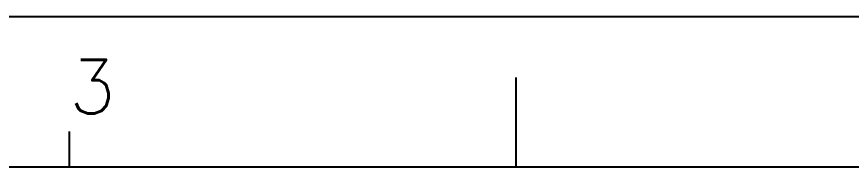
# Model space of a CAD drawing. Header units: millimetres. Extents: x 3362 to 3827, y -139 to 191.
# Drawn here: x 3511.7 to 3566.8, y 181.5 to 191.4 of the extents above; entities that cross this region are included whole.
import ezdxf

# ---------------------------------------------------------------- set-up
doc = ezdxf.new("R2010")
doc.units = ezdxf.units.MM
doc.header["$LTSCALE"] = 23.1
doc.linetypes.add('PHANTOM', pattern=[29.5, 9.5, -1.5, 3, -1.5, 3, -1.5, 9.5])
doc.layers.get('0').update_dxf_attribs({"linetype": 'CONTINUOUS'})
doc.layers.add('0PAPERF', color=2, linetype='PHANTOM', plot=False)
doc.styles.add('SIMPLEX', font='simplex.shx')

msp = doc.modelspace()

# ---------------------------------------------------------------- linework, layer by layer
for p, q in [((3544.686, 181.48), (3544.686, 187.379)), ((3515.193, 181.48), (3515.193, 183.839)), ((3823.1, 181.48), (3367.728, 181.48))]:
    msp.add_line(p, q)
at = {"layer": '0PAPERF'}
msp.add_line((3827.229, 191.387), (3361.779, 191.387), dxfattribs=at)

# ---------------------------------------------------------------- texts
at = {"style": 'SIMPLEX'}
msp.add_text('3', height=3.539, dxfattribs=at).set_placement((3515.193, 185.019))

doc.saveas('drawing.dxf')
